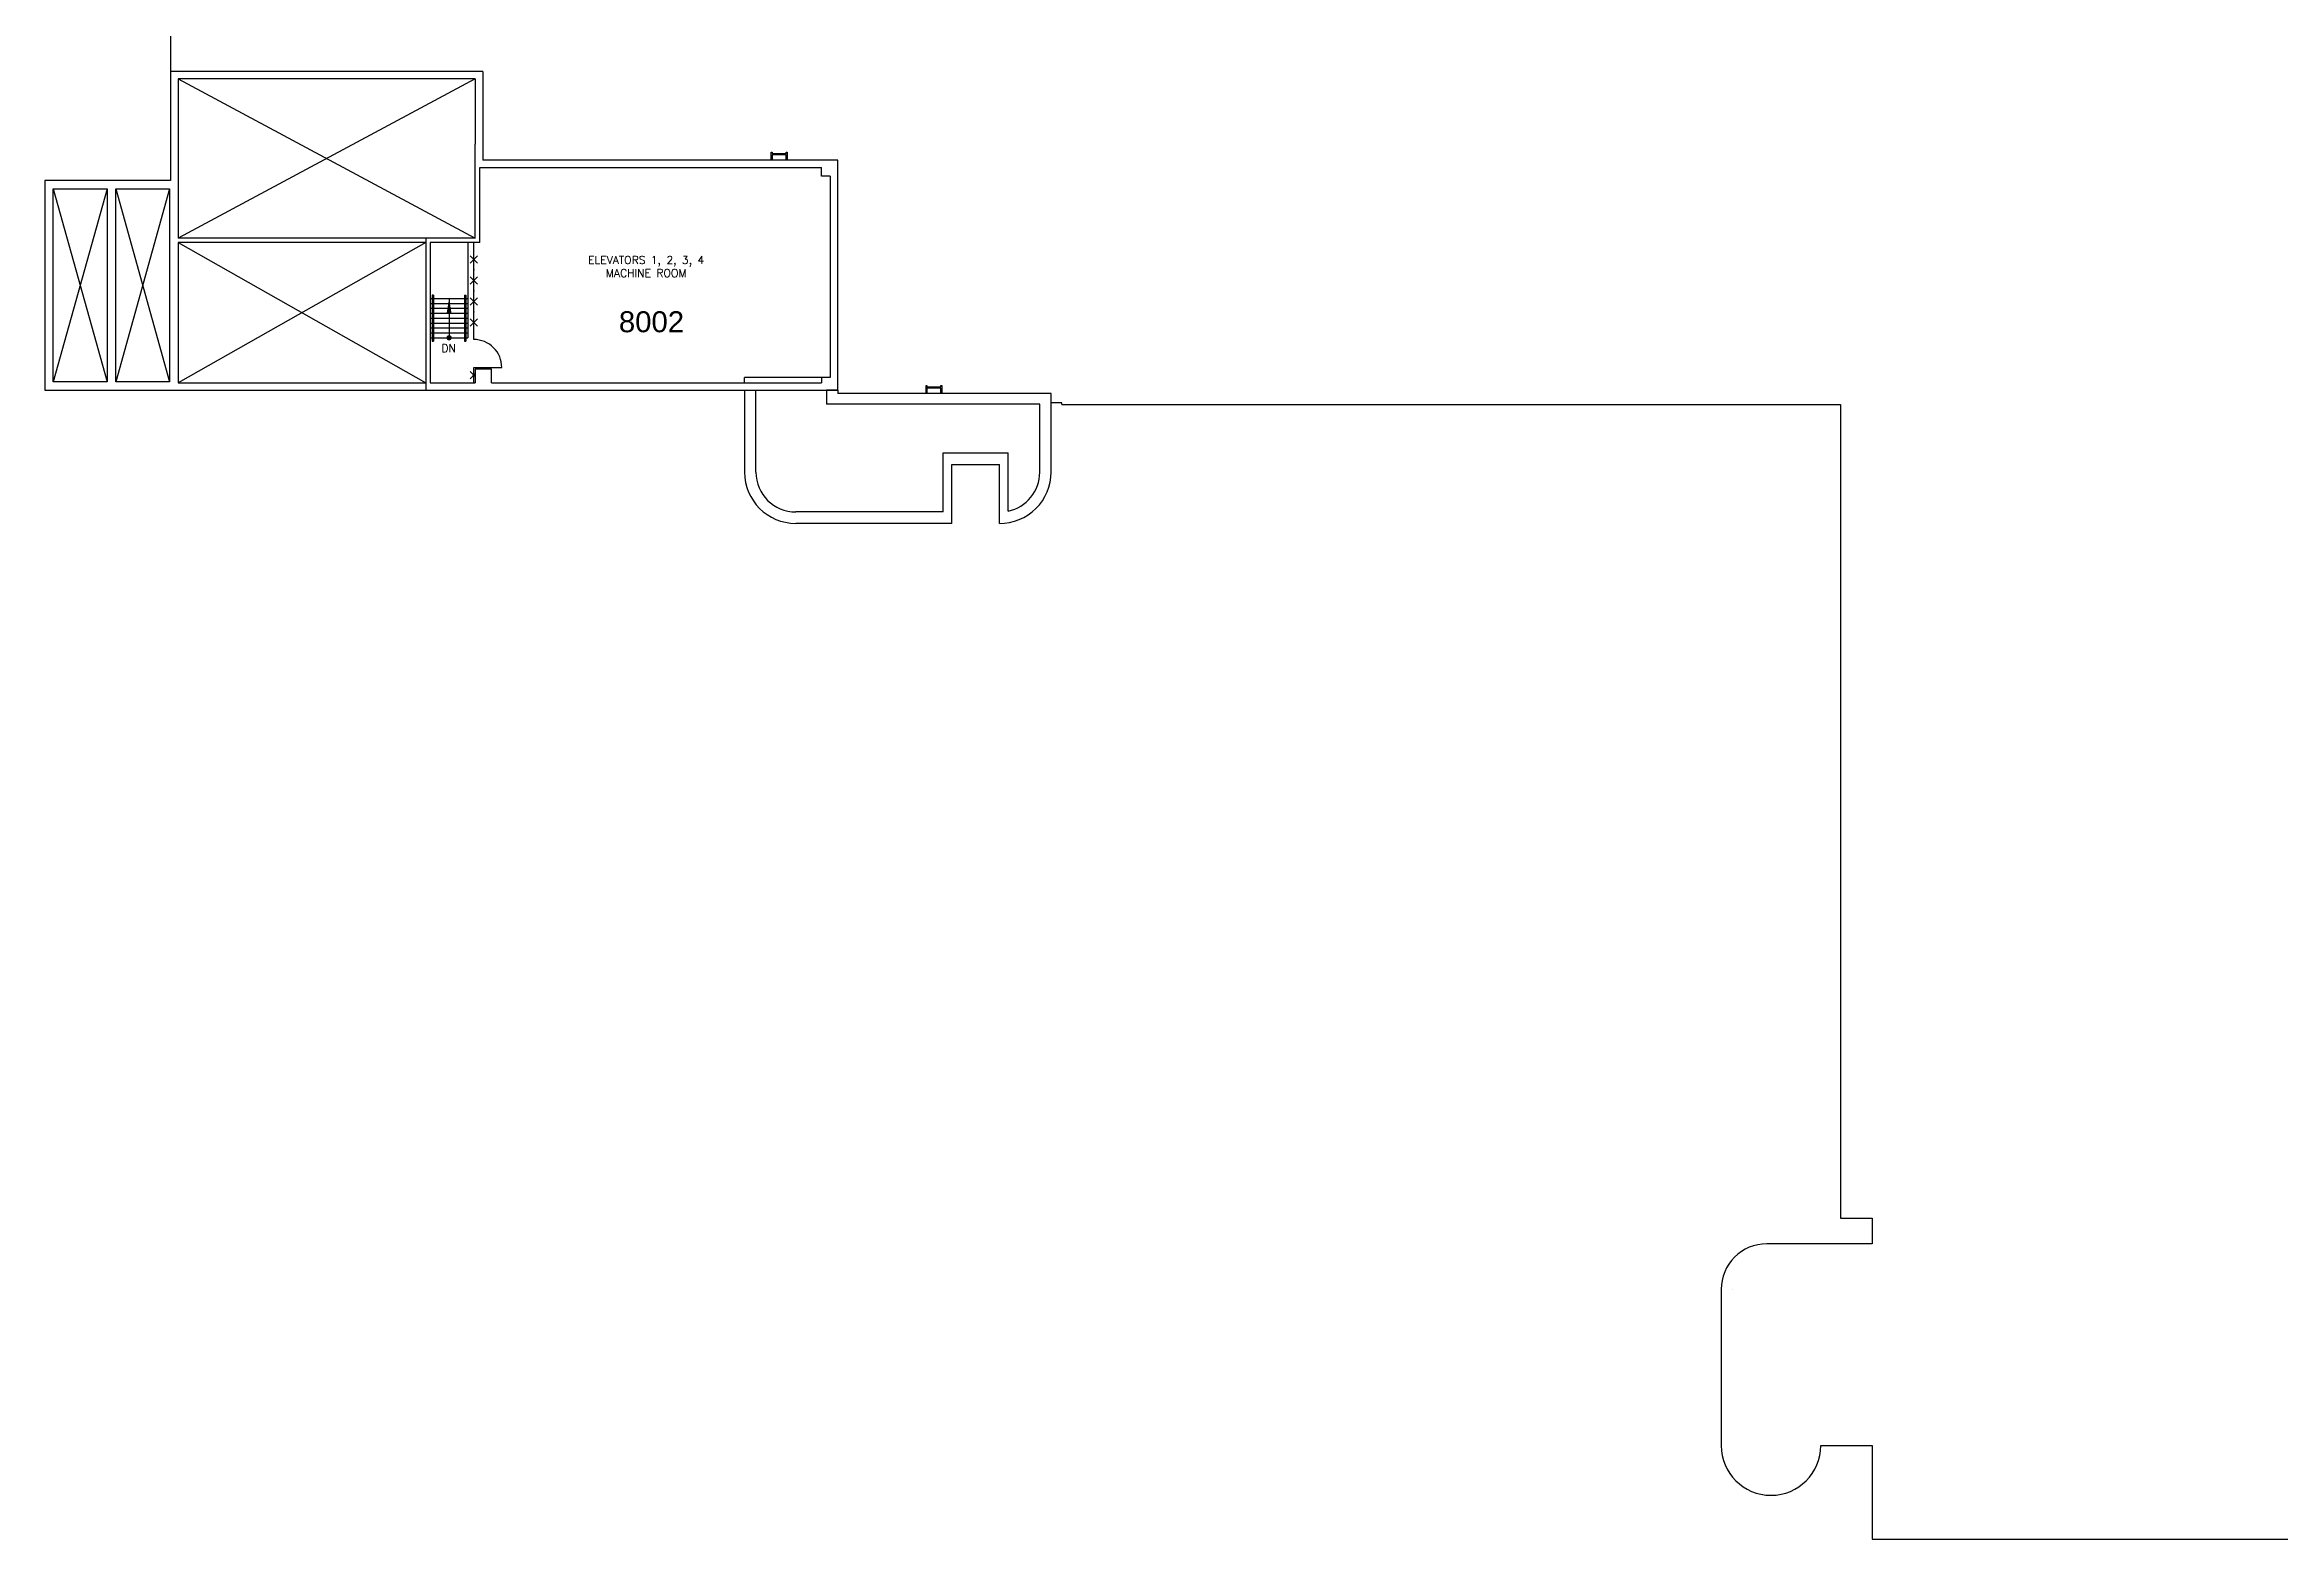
# Model space of a CAD drawing. Extents: x 2547 to 7658, y 1662 to 4736.
# Drawn here: x 2547 to 5102, y 1662 to 3372 of the extents above; entities that cross this region are included whole.
import ezdxf

# ---------------------------------------------------------------- set-up
doc = ezdxf.new("R2010")
doc.units = 0
doc.header["$MEASUREMENT"] = 0
doc.layers.get('0').update_dxf_attribs({"linetype": 'CONTINUOUS'})
for name, color, linetype in [('A-ANNO-TEXT', 4, 'CONTINUOUS'), ('A-ANNO-TX192', 4, 'CONTINUOUS'), ('A-FLOR-CURB', 2, 'CONTINUOUS'), ('A-FLOR-HRAL', 1, 'CONTINUOUS'), ('A-FLOR-STRS', 2, 'CONTINUOUS'), ('A-ROOF-LEVL-MED', 2, 'CONTINUOUS'), ('A-ROOF-LEVL-THICK', 3, 'CONTINUOUS'), ('A-SHFT', 1, 'CONTINUOUS'), ('A-WALL-FENCE', 3, 'CONTINUOUS'), ('A-WALL-FULL', 6, 'CONTINUOUS'), ('A-WALL-PRHT', 3, 'CONTINUOUS')]:
    doc.layers.add(name, color=color, linetype=linetype)
doc.styles.add('ARIAL', font='arial.ttf', dxfattribs={"width": 0.95})
doc.styles.get("Standard").update_dxf_attribs({"font": 'simplex'})
doc.dimstyles.new('DIM-96', dxfattribs={"dimscale": 96, "dimtxt": 0.18, "dimasz": 0.18, "dimexe": 0.18, "dimexo": 0.0625, "dimgap": 0.125, "dimtad": 1, "dimdec": 4, "dimzin": 0, "dimdsep": 46, "dimlunit": 4, "dimtxsty": 'Standard', "dimblk": 'ARCHTICK', "dimcen": 0.09, "dimadec": 0, "dimazin": 0, "dimtfac": 1, "dimtdec": 4, "dimtofl": 0, "dimtmove": 2, "dimatfit": 2, "dimfxl": 1, "dimtolj": 1, "dimtzin": 0, "dimarcsym": 0})

# ---------------------------------------------------------------- blocks, each defined once
blk = doc.blocks.new('_ArchTick')
at = {"color": 0, "linetype": 'ByBlock', "const_width": 0.15}
blk.add_lwpolyline([(-0.5, -0.5), (0.5, 0.5)], dxfattribs=at)

msp = doc.modelspace()

# ---------------------------------------------------------------- linework, layer by layer
at = {"layer": 'A-ANNO-TEXT'}
for p, q in [((2699, 3332.8), (3039, 3150.8)), ((3039, 3332.8), (2699, 3150.8)), ((2982.5, 3145.8), (2699, 2985.3)), ((2699, 3145.8), (2982.5, 2985.3))]:
    msp.add_line(p, q, dxfattribs=at)
at = {"layer": 'A-ANNO-TEXT', "const_width": 3}
msp.add_lwpolyline([(3007.5, 3036.8, -1), (3010.5, 3036.8, -1)], format="xyb", close=True, dxfattribs=at)
at = {"layer": 'A-FLOR-CURB'}
for p, q in [((3030.5, 3145.8), (3030.5, 3036.8)), ((2987.5, 3036.8), (2989.7, 3036.8)), ((2991.2, 3036.8), (3026.8, 3036.8)), ((3028.3, 3036.8), (3030.5, 3036.8))]:
    msp.add_line(p, q, dxfattribs=at)
at = {"layer": 'A-FLOR-HRAL'}
for p, q in [((2989.7, 3085.5), (2989.7, 3033)), ((2991.2, 3085.5), (2989.7, 3085.5)), ((2991.2, 3085.5), (2991.2, 3033)), ((3026.8, 3085.5), (3026.8, 3033)), ((3026.8, 3085.5), (3028.3, 3085.5)), ((3028.3, 3085.5), (3028.3, 3033)), ((2989.7, 3033), (2991.2, 3033)), ((3026.8, 3033), (3028.3, 3033))]:
    msp.add_line(p, q, dxfattribs=at)
at = {"layer": 'A-FLOR-STRS'}
for p, q in [((2987.5, 3081.8), (2989.7, 3081.8)), ((2987.5, 3076.1), (2989.7, 3076.1)), ((2987.5, 3070.5), (2989.7, 3070.5)), ((2991.2, 3081.8), (3026.8, 3081.8)), ((2991.2, 3076.1), (3026.8, 3076.1)), ((2991.2, 3070.5), (3026.8, 3070.5)), ((3028.3, 3081.8), (3030.5, 3081.8)), ((3028.3, 3076.1), (3030.5, 3076.1)), ((3028.3, 3070.5), (3030.5, 3070.5)), ((2987.5, 3064.9), (2989.7, 3064.9)), ((2987.5, 3059.3), (2989.7, 3059.3)), ((2987.5, 3053.6), (2989.7, 3053.6)), ((2987.5, 3048), (2989.7, 3048)), ((2987.5, 3042.4), (2989.7, 3042.4)), ((2991.2, 3064.9), (3026.8, 3064.9)), ((2991.2, 3059.3), (3026.8, 3059.3)), ((2991.2, 3053.6), (3026.8, 3053.6)), ((2991.2, 3048), (3026.8, 3048)), ((2991.2, 3042.4), (3026.8, 3042.4)), ((3028.3, 3064.9), (3030.5, 3064.9)), ((3028.3, 3059.3), (3030.5, 3059.3)), ((3028.3, 3053.6), (3030.5, 3053.6)), ((3028.3, 3048), (3030.5, 3048)), ((3028.3, 3042.4), (3030.5, 3042.4))]:
    msp.add_line(p, q, dxfattribs=at)
for points in [[(3378.5, 3247.5), (3394.5, 3247.5), (3394.5, 3249), (3395.5, 3249), (3395.5, 3240), (3394.5, 3240), (3394.5, 3246), (3378.5, 3246), (3378.5, 3240), (3377.5, 3240), (3377.5, 3249), (3378.5, 3249)], [(3555.5, 2980.5), (3571.5, 2980.5), (3571.5, 2982), (3572.5, 2982), (3572.5, 2973), (3571.5, 2973), (3571.5, 2979), (3555.5, 2979), (3555.5, 2973), (3554.5, 2973), (3554.5, 2982), (3555.5, 2982)]]:
    msp.add_lwpolyline(points, close=True, dxfattribs=at)
at = {"layer": 'A-ROOF-LEVL-MED'}
for points in [[(3697.5, 3439.5), (3697.5, 4491.5), (2690.5, 4491.5), (2690.5, 3323)], [(3710, 2960.5), (3710, 2962.5), (3697.5, 2962.5)]]:
    msp.add_lwpolyline(points, dxfattribs=at)
msp.add_lwpolyline([(3710, 2960.5), (4600.5, 2960.5), (4600.5, 2029.7), (4636.5, 2029.7), (4636.5, 2000.5), (4516, 2000.5, 0.414214), (4464, 1948.5), (4464, 1769.7, 1), (4577.8, 1769.7), (4636.5, 1769.7), (4636.5, 1662.5), (5615.5, 1662.5)], format="xyb", dxfattribs=at)
at = {"layer": 'A-ROOF-LEVL-THICK'}
for p, q in [((3347, 2976.8), (3347, 2883)), ((3360, 2883), (3360, 2976.8)), ((3453.5, 2976.8), (3440.5, 2976.8)), ((3440.5, 2976.8), (3440.5, 2961)), ((3453.5, 2976.8), (3453.5, 2973)), ((3697.5, 2973), (3453.5, 2973)), ((3697.5, 2883), (3697.5, 2973)), ((3684.5, 2961), (3440.5, 2961)), ((3684.5, 2883), (3684.5, 2961)), ((3574, 2837.5), (3574, 2905)), ((3574, 2905), (3648.5, 2905)), ((3584, 2824.5), (3584, 2892)), ((3584, 2892), (3638.5, 2892)), ((3638.5, 2824.5), (3638.5, 2892)), ((3648.5, 2838.5), (3648.5, 2905)), ((3574, 2837.5), (3405.5, 2837.5)), ((3584, 2824.5), (3405.5, 2824.5))]:
    msp.add_line(p, q, dxfattribs=at)
for centre, radius, start, end in [((3405.5, 2883), 58.5, 180, 270), ((3405.5, 2883), 45.5, 180, 270), ((3639, 2883), 58.5, 269.5103, 0), ((3639, 2883), 45.5, 282.0515, 0), ((4464, 1948.5), 12.5, 359.9979, 360)]:
    msp.add_arc(centre, radius, start, end, dxfattribs=at)
at = {"layer": 'A-SHFT'}
for p, q in [((2618, 3207), (2556.2, 2986.5)), ((2556.2, 3207), (2618, 2986.5)), ((2627.8, 3207), (2689.2, 2986.5)), ((2689.2, 3207), (2627.8, 2986.5))]:
    msp.add_line(p, q, dxfattribs=at)
at = {"layer": 'A-WALL-FENCE'}
for p, q in [((3033, 3130.5), (3041.5, 3122)), ((3041.5, 3130.5), (3033, 3122)), ((3033, 3106.5), (3041.5, 3098)), ((3041.5, 3106.5), (3033, 3098)), ((3033, 3082.5), (3041.5, 3074)), ((3041.5, 3082.5), (3033, 3074)), ((3033, 3058.5), (3041.5, 3050)), ((3041.5, 3058.5), (3033, 3050)), ((3033, 2998.2), (3039, 2992.3)), ((3039, 2995.8), (3033, 2989.8))]:
    msp.add_line(p, q, dxfattribs=at)
msp.add_lwpolyline([(3037.3, 2985.3), (3037.3, 3002.8), (3069.3, 3002.8, 0.414214), (3037.3, 3034.8), (3037.3, 3145.8)], format="xyb", dxfattribs=at)
for p in [(3037.3, 3114.3), (3037.3, 3090.3), (3037.3, 3066.3)]:
    msp.add_point(p, dxfattribs=at)
at = {"layer": 'A-WALL-FULL'}
for p, q in [((3047.5, 3341.3), (2690.5, 3341.3)), ((2690.5, 3341.3), (2690.5, 3216.8)), ((3039, 3332.8), (2699, 3332.8)), ((2699, 3332.8), (2699, 3150.8)), ((3039, 3332.8), (3039, 3258.3)), ((3047.5, 3341.3), (3047.5, 3240)), ((3039, 3150.8), (3039, 3258.3)), ((3044, 3145.8), (3044, 3231.5)), ((3044, 3231.5), (3435, 3231.5)), ((3453.5, 3240), (3047.5, 3240)), ((3453.5, 2976.8), (3453.5, 3240)), ((2690.5, 3216.8), (2546.5, 3216.8)), ((2546.5, 3216.8), (2546.5, 2976.8)), ((2556.2, 2986.5), (2556.2, 3207)), ((2556.2, 3207), (2618, 3207)), ((2618, 3207), (2618, 2986.5)), ((2627.8, 2986.5), (2627.8, 3207)), ((2627.8, 3207), (2689.2, 3207)), ((2689.2, 3207), (2689.2, 2986.5)), ((2989.5, 3150.8), (2699, 3150.8)), ((2699, 3145.8), (2699, 2985.3)), ((2982.5, 3145.8), (2699, 3145.8)), ((3039, 3150.8), (2982.5, 3150.8)), ((2982.5, 3150.8), (2982.5, 2976.8)), ((3044, 3145.8), (2987.5, 3145.8)), ((2989.5, 3145.8), (2987.5, 3145.8)), ((2987.5, 3145.8), (2987.5, 2985.3)), ((3057.5, 3000.8), (3039, 3000.8)), ((3039, 3000.8), (3039, 2985.3)), ((3057.5, 2985.3), (3057.5, 3000.8)), ((2546.5, 2976.8), (3347, 2976.8)), ((2618, 2986.5), (2556.2, 2986.5)), ((2689.2, 2986.5), (2627.8, 2986.5)), ((2699, 2985.3), (2982.5, 2985.3)), ((2982.5, 2976.8), (3453.5, 2976.8)), ((2987.5, 2985.3), (3039, 2985.3)), ((3057.5, 2985.3), (3435, 2985.3))]:
    msp.add_line(p, q, dxfattribs=at)
for points in [[(3445, 3221.5), (3435, 3221.5), (3435, 3231.5)], [(3445, 3221.5), (3445, 2991.2), (3435, 2991.2), (3435, 2985.3)]]:
    msp.add_lwpolyline(points, dxfattribs=at)
at = {"layer": 'A-WALL-PRHT'}
for p in [(3347, 2985.3), (3435, 2991.2)]:
    msp.add_line(p, (3347, 2991.2), dxfattribs=at)

# ---------------------------------------------------------------- texts
at = {"layer": 'A-ANNO-TEXT', "char_height": 9, "attachment_point": 5}
for s, insert, width in [('ELEVATORS 1, 2, 3, 4\\PMACHINE ROOM', (3234.4, 3118.2), 164.352), ('DN', (3008.6, 3024.9), 36)]:
    msp.add_mtext(s, dxfattribs=dict(at, insert=insert, width=width))
at = {"layer": 'A-ANNO-TX192', "style": 'ARIAL'}
msp.add_text('8002', height=24, dxfattribs=at).set_placement((3203.2, 3043.1))

# ---------------------------------------------------------------- leaders
at = {"layer": 'A-ANNO-TEXT'}
msp.add_leader([(3009, 3081.8), (3009, 3036.8)], dimstyle='DIM-96', override={"dimgap": 0.09, "dimtad": 0}, dxfattribs=at)

doc.saveas('drawing.dxf')
